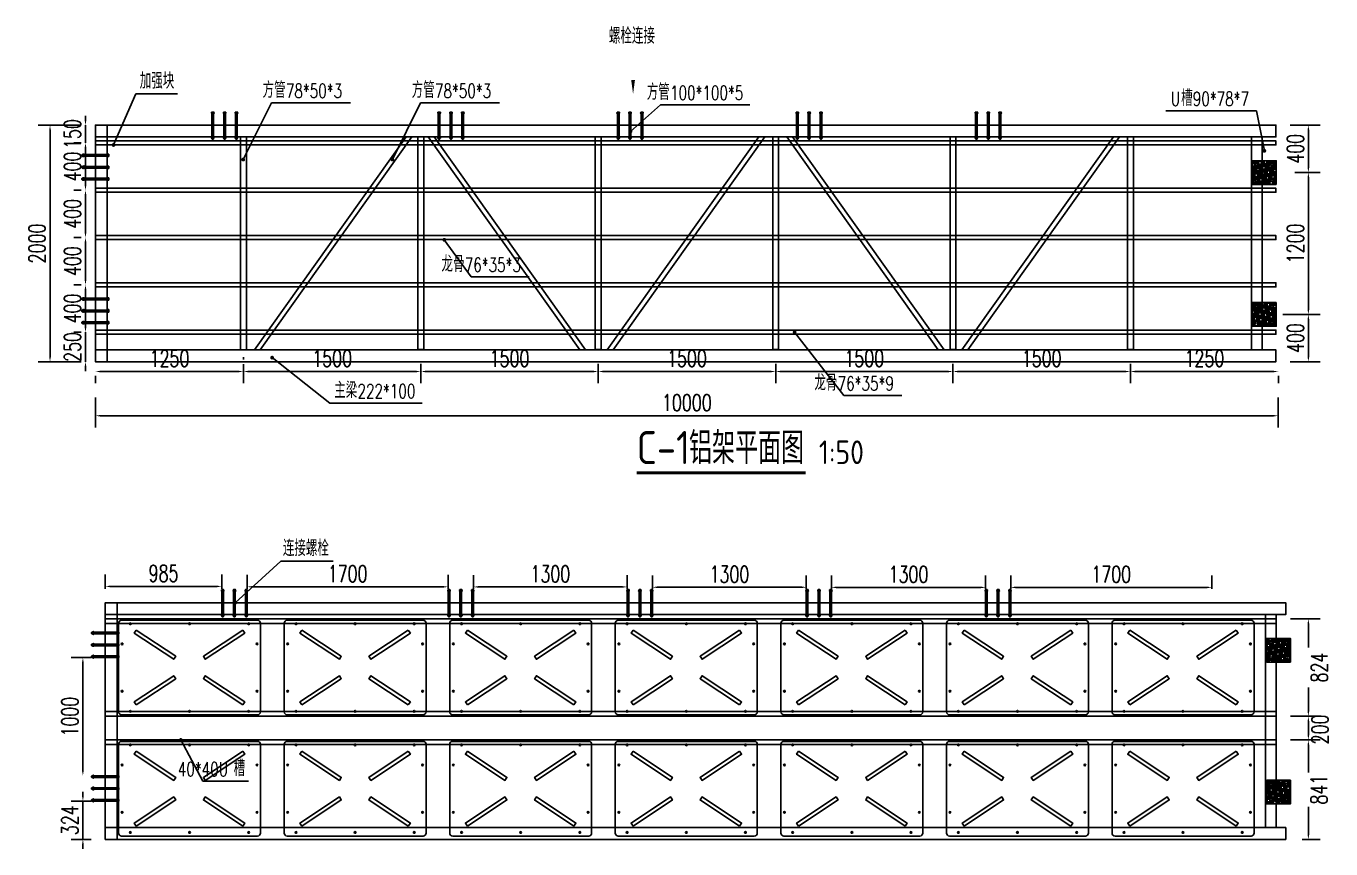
# Model space of a CAD drawing. Extents: x -89702 to 926017, y -610001 to -56924.
# Drawn here: x -9182 to 1849, y -567516 to -560561 of the extents above; entities that cross this region are included whole.
import ezdxf

# ---------------------------------------------------------------- set-up
doc = ezdxf.new("R2010")
doc.units = 0
doc.header["$LTSCALE"] = 10
doc.header["$MEASUREMENT"] = 0
for name, color, linetype in [('BJ02', 2, 'Continuous'), ('DIM_LEAD', 3, 'Continuous'), ('DIM_SYMB', 3, 'Continuous'), ('PUB_TEXT', 7, 'Continuous'), ('W-FLOAT_BOWL浮筒', 253, 'Continuous'), ('W-STEEL_FRAME钢架', 3, 'Continuous'), ('W-STEEL_KEEL钢龙骨', 5, 'Continuous'), ('浮箱U槽', 5, 'Continuous'), ('螺栓孔位', 2, 'Continuous'), ('铝合金', 7, 'Continuous')]:
    doc.layers.add(name, color=color, linetype=linetype)
doc.styles.add('_TCH_DIM', font='SIMPLEX', dxfattribs={"bigfont": 'GBCBIG'})
doc.styles.get("Standard").update_dxf_attribs({"font": 'gbenor.shx', "bigfont": 'gbcbig.shx'})
doc.styles.add('STANDARD_T3', font='simplex.shx', dxfattribs={"width": 0.7, "bigfont": 'gbcbig.shx'})
doc.dimstyles.new('W&&40', dxfattribs={"dimtxt": 140, "dimasz": 40, "dimexe": 100, "dimexo": 120, "dimgap": 40, "dimtad": 1, "dimdec": 0, "dimzin": 0, "dimdsep": 46, "dimtxsty": 'STANDARD_T3', "dimcen": 0.09, "dimclrd": 1, "dimclre": 1, "dimclrt": 7, "dimazin": 2, "dimtfac": 1, "dimtdec": 0, "dimtix": 1, "dimtmove": 2, "dimatfit": 3, "dimfxl": 0, "dimtolj": 1, "dimtzin": 0, "dimarcsym": 0})

# ---------------------------------------------------------------- blocks, each defined once
blk = doc.blocks.new('$matou$00000145')
at = {"layer": 'W-FLOAT_BOWL浮筒'}
for p, q in [((-600, -375), (-600, 375)), ((-575, 400), (575, 400)), ((600, 375), (600, -375)), ((575, -400), (-575, -400))]:
    blk.add_line(p, q, dxfattribs=at)
at = {"layer": 'W-FLOAT_BOWL浮筒', "color": 3}
for p, q in [((-507, 370), (-493, 370)), ((-500, 377), (-500, 363)), ((-7, 370), (7, 370)), ((0, 377), (0, 363)), ((493, 370), (507, 370)), ((500, 377), (500, 363)), ((-577, 200), (-563, 200)), ((-570, 207), (-570, 193)), ((563, 200), (577, 200)), ((570, 207), (570, 193)), ((-577, -200), (-563, -200)), ((-570, -193), (-570, -207)), ((563, -200), (577, -200)), ((570, -193), (570, -207)), ((-507, -370), (-493, -370)), ((-500, -377), (-500, -363)), ((-7, -370), (7, -370)), ((0, -377), (0, -363)), ((493, -370), (507, -370)), ((500, -377), (500, -363))]:
    blk.add_line(p, q, dxfattribs=at)
at = {"layer": 'W-FLOAT_BOWL浮筒', "ltscale": 100}
for points in [[(-450, 316), (-117, 95), (-133, 70), (-467, 291)], [(450, 316), (117, 95), (133, 70), (467, 291)], [(-450, -316), (-117, -95), (-133, -70), (-467, -291)], [(450, -316), (117, -95), (133, -70), (467, -291)]]:
    blk.add_lwpolyline(points, close=True, dxfattribs=at)
at = {"layer": 'W-FLOAT_BOWL浮筒'}
for centre in [(-500, 370), (0, 370), (500, 370), (-570, 200), (570, 200), (-570, -200), (570, -200), (-500, -370), (0, -370), (500, -370)]:
    blk.add_circle(centre, 7, dxfattribs=at)
for centre, start, end in [((-575, 375), 90, 180), ((575, 375), 0, 90), ((-575, -375), 180, 270), ((575, -375), 270, 0)]:
    blk.add_arc(centre, 25, start, end, dxfattribs=at)
blk = doc.blocks.new('*U109')
at = {"layer": 'W-FLOAT_BOWL浮筒', "rotation": 270}
blk.add_blockref('$matou$00000145', (0, 0), dxfattribs=at)
blk = doc.blocks.new('*U110')
at = {"layer": 'W-FLOAT_BOWL浮筒', "color": 0, "linetype": 'ByBlock', "lineweight": -2, "transparency": 16777216}
for p in [(0, 8400), (1024, 8400), (0, 7000), (1024, 7000), (0, 5600), (1024, 5600), (0, 4200), (1024, 4200), (0, 2800), (1024, 2800), (0, 1400), (1024, 1400), (0, 0), (1024, 0)]:
    blk.add_blockref('*U109', p, dxfattribs=at)
blk = doc.blocks.new('*D206')
at = {"layer": 'Defpoints', "color": 0, "transparency": 16777216}
for p in [(-5845, -563295), (-4345, -563295), (-4345, -563480)]:
    blk.add_point(p, dxfattribs=at)
at = {"layer": '螺栓孔位', "color": 1, "lineweight": -2, "transparency": 16777216}
for p, q in [((-5845, -563415), (-5845, -563580)), ((-5805, -563480), (-4385, -563480)), ((-4345, -563415), (-4345, -563580))]:
    blk.add_line(p, q, dxfattribs=at)
at = {"layer": '螺栓孔位', "color": 1, "transparency": 16777216}
for points in [[(-5805, -563474), (-5805, -563487), (-5845, -563480)], [(-4385, -563474), (-4385, -563487), (-4345, -563480)]]:
    blk.add_solid(points, dxfattribs=at)
at = {"layer": '螺栓孔位', "color": 7, "transparency": 16777216, "insert": (-5095, -563370), "char_height": 140, "attachment_point": 5, "style": 'STANDARD_T3'}
blk.add_mtext('\\A1;1500', dxfattribs=at)
blk = doc.blocks.new('*D207')
at = {"layer": 'Defpoints', "color": 0, "transparency": 16777216}
for p in [(-4345, -563295), (-2845, -563295), (-2845, -563480)]:
    blk.add_point(p, dxfattribs=at)
at = {"layer": '螺栓孔位', "color": 1, "lineweight": -2, "transparency": 16777216}
for p, q in [((-4345, -563415), (-4345, -563580)), ((-4305, -563480), (-2885, -563480)), ((-2845, -563415), (-2845, -563580))]:
    blk.add_line(p, q, dxfattribs=at)
at = {"layer": '螺栓孔位', "color": 1, "transparency": 16777216}
for points in [[(-4305, -563474), (-4305, -563487), (-4345, -563480)], [(-2885, -563474), (-2885, -563487), (-2845, -563480)]]:
    blk.add_solid(points, dxfattribs=at)
at = {"layer": '螺栓孔位', "color": 7, "transparency": 16777216, "insert": (-3595, -563370), "char_height": 140, "attachment_point": 5, "style": 'STANDARD_T3'}
blk.add_mtext('\\A1;1500', dxfattribs=at)
blk = doc.blocks.new('*D208')
at = {"layer": 'Defpoints', "color": 0, "transparency": 16777216}
for p in [(-2845, -563295), (-1346, -563295), (-1346, -563480)]:
    blk.add_point(p, dxfattribs=at)
at = {"layer": '螺栓孔位', "color": 1, "lineweight": -2, "transparency": 16777216}
for p, q in [((-2845, -563415), (-2845, -563580)), ((-2805, -563480), (-1386, -563480)), ((-1346, -563415), (-1346, -563580))]:
    blk.add_line(p, q, dxfattribs=at)
at = {"layer": '螺栓孔位', "color": 1, "transparency": 16777216}
for points in [[(-2805, -563474), (-2805, -563487), (-2845, -563480)], [(-1386, -563474), (-1386, -563487), (-1346, -563480)]]:
    blk.add_solid(points, dxfattribs=at)
at = {"layer": '螺栓孔位', "color": 7, "transparency": 16777216, "insert": (-2096, -563370), "char_height": 140, "attachment_point": 5, "style": 'STANDARD_T3'}
blk.add_mtext('\\A1;1500', dxfattribs=at)
blk = doc.blocks.new('*D209')
at = {"layer": 'Defpoints', "color": 0, "transparency": 16777216}
for p in [(-1346, -563295), (154, -563295), (154, -563480)]:
    blk.add_point(p, dxfattribs=at)
at = {"layer": '螺栓孔位', "color": 1, "lineweight": -2, "transparency": 16777216}
for p, q in [((-1346, -563415), (-1346, -563580)), ((-1306, -563480), (114, -563480)), ((154, -563415), (154, -563580))]:
    blk.add_line(p, q, dxfattribs=at)
at = {"layer": '螺栓孔位', "color": 1, "transparency": 16777216}
for points in [[(-1306, -563474), (-1306, -563487), (-1346, -563480)], [(114, -563474), (114, -563487), (154, -563480)]]:
    blk.add_solid(points, dxfattribs=at)
at = {"layer": '螺栓孔位', "color": 7, "transparency": 16777216, "insert": (-596, -563370), "char_height": 140, "attachment_point": 5, "style": 'STANDARD_T3'}
blk.add_mtext('\\A1;1500', dxfattribs=at)
blk = doc.blocks.new('*D210')
at = {"layer": 'Defpoints', "color": 0, "transparency": 16777216}
for p in [(154, -563295), (1405, -563397), (1405, -563480)]:
    blk.add_point(p, dxfattribs=at)
at = {"layer": '螺栓孔位', "color": 1, "lineweight": -2, "transparency": 16777216}
for p, q in [((154, -563415), (154, -563580)), ((194, -563480), (1365, -563480)), ((1405, -563517), (1405, -563580))]:
    blk.add_line(p, q, dxfattribs=at)
at = {"layer": '螺栓孔位', "color": 1, "transparency": 16777216}
for points in [[(194, -563474), (194, -563487), (154, -563480)], [(1365, -563474), (1365, -563487), (1405, -563480)]]:
    blk.add_solid(points, dxfattribs=at)
at = {"layer": '螺栓孔位', "color": 7, "transparency": 16777216, "insert": (780, -563370), "char_height": 140, "attachment_point": 5, "style": 'STANDARD_T3'}
blk.add_mtext('\\A1;1250', dxfattribs=at)
blk = doc.blocks.new('*D211')
at = {"layer": 'Defpoints', "color": 0, "transparency": 16777216}
for p in [(-8596, -563580), (1404, -563580), (1404, -563854)]:
    blk.add_point(p, dxfattribs=at)
at = {"layer": '螺栓孔位', "color": 1, "lineweight": -2, "transparency": 16777216}
for p, q in [((-8596, -563700), (-8596, -563954)), ((1404, -563700), (1404, -563954)), ((-8556, -563854), (1364, -563854))]:
    blk.add_line(p, q, dxfattribs=at)
at = {"layer": '螺栓孔位', "color": 1, "transparency": 16777216}
for points in [[(-8556, -563848), (-8556, -563861), (-8596, -563854)], [(1364, -563848), (1364, -563861), (1404, -563854)]]:
    blk.add_solid(points, dxfattribs=at)
at = {"layer": '螺栓孔位', "color": 7, "transparency": 16777216, "insert": (-3596, -563744), "char_height": 140, "attachment_point": 5, "style": 'STANDARD_T3'}
blk.add_mtext('\\A1;10000', dxfattribs=at)
blk = doc.blocks.new('1')
at = {"lineweight": -3}
for p, q in [((-1521938, 1214338), (-1521935, 1214338)), ((-1521938, 1214336), (-1521931, 1214336)), ((-1521938, 1214336), (-1521914, 1214336)), ((-1521936, 1214341), (-1521936, 1214346)), ((-1521936, 1214346), (-1521916, 1214346)), ((-1521935, 1214341), (-1521936, 1214341)), ((-1521934, 1214347), (-1521932, 1214347)), ((-1521933, 1214352), (-1521931, 1214355)), ((-1521933, 1214136), (-1521933, 1214352)), ((-1521919, 1214352), (-1521933, 1214352)), ((-1521932, 1214347), (-1521919, 1214347)), ((-1521932, 1214346), (-1521932, 1214341)), ((-1521921, 1214355), (-1521931, 1214355)), ((-1521919, 1214352), (-1521921, 1214355)), ((-1521919, 1214347), (-1521921, 1214347)), ((-1521921, 1214346), (-1521921, 1214341)), ((-1521919, 1214136), (-1521919, 1214352)), ((-1521917, 1214341), (-1521916, 1214341)), ((-1521914, 1214338), (-1521917, 1214338)), ((-1521916, 1214341), (-1521916, 1214346)), ((-1521938, 1214136), (-1521931, 1214136)), ((-1521938, 1214136), (-1521914, 1214136)), ((-1521938, 1214134), (-1521935, 1214134)), ((-1521935, 1214131), (-1521936, 1214131)), ((-1521936, 1214131), (-1521936, 1214126)), ((-1521936, 1214126), (-1521916, 1214126)), ((-1521934, 1214125), (-1521932, 1214125)), ((-1521932, 1214126), (-1521932, 1214131)), ((-1521932, 1214125), (-1521919, 1214125)), ((-1521921, 1214126), (-1521921, 1214131)), ((-1521919, 1214125), (-1521921, 1214125)), ((-1521914, 1214134), (-1521917, 1214134)), ((-1521917, 1214131), (-1521916, 1214131)), ((-1521916, 1214131), (-1521916, 1214126))]:
    blk.add_line(p, q, dxfattribs=at)
at = {"color": 1}
for p, q in [((-1521936, 1214346), (-1521934, 1214347)), ((-1521919, 1214347), (-1521916, 1214346))]:
    blk.add_line(p, q, dxfattribs=at)
at = {"color": 6, "lineweight": -3}
for p, q in [((-1521931, 1214136), (-1521931, 1214355)), ((-1521921, 1214136), (-1521921, 1214355))]:
    blk.add_line(p, q, dxfattribs=at)
at = {"lineweight": -3}
for points in [[(-1521933, 1214336), (-1521938, 1214336), (-1521938, 1214338), (-1521914, 1214338), (-1521914, 1214336), (-1521919, 1214336)], [(-1521935, 1214338), (-1521935, 1214341), (-1521917, 1214341), (-1521917, 1214338)], [(-1521933, 1214136), (-1521938, 1214136), (-1521938, 1214134), (-1521914, 1214134), (-1521914, 1214136), (-1521919, 1214136)], [(-1521935, 1214134), (-1521935, 1214131), (-1521917, 1214131), (-1521917, 1214134)]]:
    blk.add_lwpolyline(points, dxfattribs=at)
for centre, radius, start, end in [((-1521934, 1214129), 3.22, 223.6028, 316.3972), ((-1521926, 1214140), 14.7, 248.7607, 291.2393), ((-1521919, 1214129), 3.22, 223.6028, 316.3972)]:
    blk.add_arc(centre, radius, start, end, dxfattribs=at)
blk = doc.blocks.new('螺栓孔位')
at = {"layer": '螺栓孔位', "color": 1, "rotation": 270}
for p in [(-1214244, -1521833), (-1214244, -1521933), (-1214244, -1522033)]:
    blk.add_blockref('1', p, dxfattribs=at)
blk = doc.blocks.new('*D212')
at = {"layer": 'Defpoints', "color": 0, "transparency": 16777216}
for p in [(-857, -565305), (-857, -565436), (842, -565436)]:
    blk.add_point(p, dxfattribs=at)
at = {"layer": '螺栓孔位', "color": 1, "lineweight": -2, "transparency": 16777216}
for p, q in [((-857, -565316), (-857, -565205)), ((842, -565316), (842, -565205)), ((802, -565305), (-817, -565305))]:
    blk.add_line(p, q, dxfattribs=at)
at = {"layer": '螺栓孔位', "color": 1, "transparency": 16777216}
for points in [[(-817, -565298), (-817, -565312), (-857, -565305)], [(802, -565298), (802, -565312), (842, -565305)]]:
    blk.add_solid(points, dxfattribs=at)
at = {"layer": '螺栓孔位', "color": 7, "transparency": 16777216, "insert": (-8, -565195), "char_height": 140, "attachment_point": 5, "style": 'STANDARD_T3'}
blk.add_mtext('\\A1;1700', dxfattribs=at)
blk = doc.blocks.new('*D213')
at = {"layer": 'Defpoints', "color": 0, "transparency": 16777216}
for p in [(-2372, -565305), (-2372, -565436), (-1071, -565436)]:
    blk.add_point(p, dxfattribs=at)
at = {"layer": '螺栓孔位', "color": 1, "lineweight": -2, "transparency": 16777216}
for p, q in [((-2372, -565316), (-2372, -565205)), ((-1071, -565316), (-1071, -565205)), ((-1111, -565305), (-2332, -565305))]:
    blk.add_line(p, q, dxfattribs=at)
at = {"layer": '螺栓孔位', "color": 1, "transparency": 16777216}
for points in [[(-2332, -565298), (-2332, -565312), (-2372, -565305)], [(-1111, -565298), (-1111, -565312), (-1071, -565305)]]:
    blk.add_solid(points, dxfattribs=at)
at = {"layer": '螺栓孔位', "color": 7, "transparency": 16777216, "insert": (-1722, -565195), "char_height": 140, "attachment_point": 5, "style": 'STANDARD_T3'}
blk.add_mtext('\\A1;1300', dxfattribs=at)
blk = doc.blocks.new('*D214')
at = {"layer": 'Defpoints', "color": 0, "transparency": 16777216}
for p in [(-3886, -565304), (-3886, -565436), (-2586, -565436)]:
    blk.add_point(p, dxfattribs=at)
at = {"layer": '螺栓孔位', "color": 1, "lineweight": -2, "transparency": 16777216}
for p, q in [((-3886, -565316), (-3886, -565204)), ((-2586, -565316), (-2586, -565204)), ((-2626, -565304), (-3846, -565304))]:
    blk.add_line(p, q, dxfattribs=at)
at = {"layer": '螺栓孔位', "color": 1, "transparency": 16777216}
for points in [[(-3846, -565297), (-3846, -565311), (-3886, -565304)], [(-2626, -565297), (-2626, -565311), (-2586, -565304)]]:
    blk.add_solid(points, dxfattribs=at)
at = {"layer": '螺栓孔位', "color": 7, "transparency": 16777216, "insert": (-3236, -565194), "char_height": 140, "attachment_point": 5, "style": 'STANDARD_T3'}
blk.add_mtext('\\A1;1300', dxfattribs=at)
blk = doc.blocks.new('*D215')
at = {"layer": 'Defpoints', "color": 0, "transparency": 16777216}
for p in [(-5400, -565301), (-5400, -565436), (-4100, -565436)]:
    blk.add_point(p, dxfattribs=at)
at = {"layer": '螺栓孔位', "color": 1, "lineweight": -2, "transparency": 16777216}
for p, q in [((-5400, -565316), (-5400, -565201)), ((-4100, -565316), (-4100, -565201)), ((-4140, -565301), (-5360, -565301))]:
    blk.add_line(p, q, dxfattribs=at)
at = {"layer": '螺栓孔位', "color": 1, "transparency": 16777216}
for points in [[(-5360, -565295), (-5360, -565308), (-5400, -565301)], [(-4140, -565295), (-4140, -565308), (-4100, -565301)]]:
    blk.add_solid(points, dxfattribs=at)
at = {"layer": '螺栓孔位', "color": 7, "transparency": 16777216, "insert": (-4750, -565191), "char_height": 140, "attachment_point": 5, "style": 'STANDARD_T3'}
blk.add_mtext('\\A1;1300', dxfattribs=at)
blk = doc.blocks.new('*D216')
at = {"layer": 'Defpoints', "color": 0, "transparency": 16777216}
for p in [(-7314, -565300), (-7314, -565436), (-5614, -565436)]:
    blk.add_point(p, dxfattribs=at)
at = {"layer": '螺栓孔位', "color": 1, "lineweight": -2, "transparency": 16777216}
for p, q in [((-7314, -565316), (-7314, -565200)), ((-5614, -565316), (-5614, -565200)), ((-5654, -565300), (-7274, -565300))]:
    blk.add_line(p, q, dxfattribs=at)
at = {"layer": '螺栓孔位', "color": 1, "transparency": 16777216}
for points in [[(-7274, -565294), (-7274, -565307), (-7314, -565300)], [(-5654, -565294), (-5654, -565307), (-5614, -565300)]]:
    blk.add_solid(points, dxfattribs=at)
at = {"layer": '螺栓孔位', "color": 7, "transparency": 16777216, "insert": (-6464, -565190), "char_height": 140, "attachment_point": 5, "style": 'STANDARD_T3'}
blk.add_mtext('\\A1;1700', dxfattribs=at)
blk = doc.blocks.new('01')
h = blk.add_hatch()
h.set_pattern_fill('HOUND', color=77, scale=5)
h.set_pattern_definition([(0, (0, 0), (31.75, 7.9375), [127, -63.5]), (90, (0, 0), (-7.9375, -31.75), [127, -63.5])])
h.paths.add_polyline_path([(50227, 12928), (50227, 12728), (50427, 12728), (50427, 12928)])
h.paths.add_polyline_path([(50382, 12893, -1), (50402, 12893, -1)], flags=16)
h.paths.add_polyline_path([(50252, 12893, -1), (50272, 12893, -1)], flags=16)
h.paths.add_polyline_path([(50402, 12763, -1), (50382, 12763, -1)], flags=16)
h.paths.add_polyline_path([(50272, 12763, -1), (50252, 12763, -1)], flags=16)
at = {"color": 251}
blk.add_lwpolyline([(50227, 12928), (50427, 12928), (50427, 12728), (50227, 12728)], close=True, dxfattribs=at)
at = {"color": 6}
for centre in [(50262, 12893), (50392, 12893), (50262, 12763), (50392, 12763)]:
    blk.add_circle(centre, 10, dxfattribs=at)
blk = doc.blocks.new('C-1')
at = {"color": 6}
blk.add_lwpolyline([(772003, 55290), (772093, 55290), (772093, 53490), (772003, 53490)], close=True, dxfattribs=at)
at = {"layer": 'W-STEEL_FRAME钢架', "color": 1}
for points in [[(773141, 55287), (773091, 55287), (773091, 53490), (773141, 53490)], [(774491, 55290), (774541, 55290), (773258, 53490), (773208, 53490)], [(774641, 55287), (774591, 55287), (774591, 53490), (774641, 53490)], [(775972, 53490), (776022, 53490), (774740, 55290), (774690, 55290)], [(776140, 55287), (776090, 55287), (776090, 53490), (776140, 53490)], [(777490, 55290), (777540, 55290), (776258, 53490), (776208, 53490)], [(777640, 55287), (777590, 55287), (777590, 53490), (777640, 53490)], [(779003, 53490), (779053, 53490), (777772, 55290), (777722, 55290)], [(779140, 55287), (779090, 55287), (779090, 53490), (779140, 53490)], [(779240, 53490), (779190, 53490), (780472, 55290), (780522, 55290)], [(780640, 55290), (780590, 55290), (780590, 53490), (780640, 53490)]]:
    blk.add_lwpolyline(points, close=True, dxfattribs=at)
at = {"layer": 'W-STEEL_KEEL钢龙骨', "color": 4}
for points in [[(781866, 55158), (771886, 55158), (771886, 55123), (781866, 55123)], [(781866, 54758), (771886, 54758), (771886, 54723), (781866, 54723)], [(781866, 54358), (771886, 54358), (771886, 54323), (781866, 54323)], [(781866, 53958), (771886, 53958), (771886, 53923), (781866, 53923)], [(781866, 53558), (771886, 53558), (771886, 53523), (781866, 53523)]]:
    blk.add_lwpolyline(points, close=True, dxfattribs=at)
at = {"layer": '铝合金', "color": 3}
blk.add_lwpolyline([(781866, 55290), (781866, 55390), (771886, 55390), (771886, 55290), (781866, 55290)], dxfattribs=at)
at = {"layer": '铝合金', "color": 2}
for points in [[(781866, 53390), (781766, 53390), (781766, 55390), (781866, 55390)], [(781866, 53490), (771886, 53490), (771886, 53390), (781866, 53390)]]:
    blk.add_lwpolyline(points, close=True, dxfattribs=at)
at = {"color": 4, "xscale": -1, "rotation": 180}
blk.add_blockref('01', (721656, 67818), dxfattribs=at)
at = {"color": 4}
blk.add_blockref('01', (721656, 40963), dxfattribs=at)
blk = doc.blocks.new('*D222')
at = {"layer": 'Defpoints', "color": 0, "transparency": 16777216}
for p in [(-7345, -563298), (-5845, -563295), (-7345, -563480)]:
    blk.add_point(p, dxfattribs=at)
at = {"layer": '浮箱U槽', "color": 1, "lineweight": -2, "transparency": 16777216}
for p, q in [((-7345, -563418), (-7345, -563580)), ((-5885, -563480), (-7305, -563480)), ((-5845, -563415), (-5845, -563580))]:
    blk.add_line(p, q, dxfattribs=at)
at = {"layer": '浮箱U槽', "color": 1, "transparency": 16777216}
for points in [[(-7305, -563474), (-7305, -563487), (-7345, -563480)], [(-5885, -563474), (-5885, -563487), (-5845, -563480)]]:
    blk.add_solid(points, dxfattribs=at)
at = {"layer": '浮箱U槽', "color": 7, "transparency": 16777216, "insert": (-6595, -563370), "char_height": 140, "attachment_point": 5, "style": 'STANDARD_T3'}
blk.add_mtext('\\A1;1500', dxfattribs=at)
blk = doc.blocks.new('*D223')
at = {"layer": 'Defpoints', "color": 0, "transparency": 16777216}
for p in [(-8596, -563398), (-8596, -563480), (-7345, -563480)]:
    blk.add_point(p, dxfattribs=at)
at = {"layer": '浮箱U槽', "color": 1, "lineweight": -2, "transparency": 16777216}
for p, q in [((-7345, -563360), (-7345, -563380)), ((-7385, -563480), (-8556, -563480)), ((-8596, -563518), (-8596, -563580))]:
    blk.add_line(p, q, dxfattribs=at)
at = {"layer": '浮箱U槽', "color": 1, "transparency": 16777216}
for points in [[(-8556, -563474), (-8556, -563487), (-8596, -563480)], [(-7385, -563474), (-7385, -563487), (-7345, -563480)]]:
    blk.add_solid(points, dxfattribs=at)
at = {"layer": '浮箱U槽', "color": 7, "transparency": 16777216, "insert": (-7970, -563370), "char_height": 140, "attachment_point": 5, "style": 'STANDARD_T3'}
blk.add_mtext('\\A1;1250', dxfattribs=at)
blk = doc.blocks.new('*D231')
at = {"layer": 'Defpoints', "color": 0, "transparency": 16777216}
for p in [(-7528, -565297), (-8513, -565436), (-7528, -565436)]:
    blk.add_point(p, dxfattribs=at)
at = {"layer": '浮箱U槽', "color": 1, "lineweight": -2, "transparency": 16777216}
for p, q in [((-8513, -565316), (-8513, -565197)), ((-7528, -565316), (-7528, -565197)), ((-8473, -565297), (-7568, -565297))]:
    blk.add_line(p, q, dxfattribs=at)
at = {"layer": '浮箱U槽', "color": 1, "transparency": 16777216}
for points in [[(-8473, -565290), (-8473, -565303), (-8513, -565297)], [(-7568, -565290), (-7568, -565303), (-7528, -565297)]]:
    blk.add_solid(points, dxfattribs=at)
at = {"layer": '浮箱U槽', "color": 7, "transparency": 16777216, "insert": (-8020, -565187), "char_height": 140, "attachment_point": 5, "style": 'STANDARD_T3'}
blk.add_mtext('\\A1;985', dxfattribs=at)
blk = doc.blocks.new('*D233')
at = {"layer": 'Defpoints', "color": 0, "transparency": 16777216}
for p in [(-8702, -567112), (-8513, -567112), (-8513, -567436)]:
    blk.add_point(p, dxfattribs=at)
at = {"layer": '浮箱U槽', "color": 1, "lineweight": -2, "transparency": 16777216}
for p, q in [((-8633, -567112), (-8802, -567112)), ((-8702, -567072), (-8702, -567032)), ((-8702, -567436), (-8702, -567112)), ((-8633, -567436), (-8802, -567436)), ((-8702, -567476), (-8702, -567516))]:
    blk.add_line(p, q, dxfattribs=at)
at = {"layer": '浮箱U槽', "color": 1, "transparency": 16777216}
for points in [[(-8709, -567072), (-8695, -567072), (-8702, -567112)], [(-8709, -567476), (-8695, -567476), (-8702, -567436)]]:
    blk.add_solid(points, dxfattribs=at)
at = {"layer": '浮箱U槽', "color": 7, "transparency": 16777216, "insert": (-8812, -567274), "char_height": 140, "attachment_point": 5, "rotation": 90, "style": 'STANDARD_T3'}
blk.add_mtext('\\A1;324', dxfattribs=at)
blk = doc.blocks.new('*D234')
at = {"layer": 'Defpoints', "color": 0, "transparency": 16777216}
for p in [(-8702, -565898), (-8513, -565898), (-8702, -566898)]:
    blk.add_point(p, dxfattribs=at)
at = {"layer": '浮箱U槽', "color": 1, "lineweight": -2, "transparency": 16777216}
for p, q in [((-8633, -565898), (-8802, -565898)), ((-8702, -566858), (-8702, -565938)), ((-8582, -566898), (-8602, -566898))]:
    blk.add_line(p, q, dxfattribs=at)
at = {"layer": '浮箱U槽', "color": 1, "transparency": 16777216}
for points in [[(-8709, -565938), (-8696, -565938), (-8702, -565898)], [(-8709, -566858), (-8696, -566858), (-8702, -566898)]]:
    blk.add_solid(points, dxfattribs=at)
at = {"layer": '浮箱U槽', "color": 7, "transparency": 16777216, "insert": (-8812, -566398), "char_height": 140, "attachment_point": 5, "rotation": 90, "style": 'STANDARD_T3'}
blk.add_mtext('\\A1;1000', dxfattribs=at)
blk = doc.blocks.new('*D235')
at = {"layer": 'Defpoints', "color": 0, "transparency": 16777216}
for p in [(1487, -566595), (1659, -566595), (1487, -567436)]:
    blk.add_point(p, dxfattribs=at)
at = {"layer": '浮箱U槽', "color": 1, "lineweight": -2, "transparency": 16777216}
for p, q in [((1607, -566595), (1759, -566595)), ((1659, -566635), (1659, -566870)), ((1659, -567396), (1659, -567160)), ((1607, -567436), (1759, -567436))]:
    blk.add_line(p, q, dxfattribs=at)
at = {"layer": '浮箱U槽', "color": 1, "transparency": 16777216}
for points in [[(1652, -566635), (1665, -566635), (1659, -566595)], [(1652, -567396), (1665, -567396), (1659, -567436)]]:
    blk.add_solid(points, dxfattribs=at)
at = {"layer": '浮箱U槽', "color": 7, "transparency": 16777216, "insert": (1749, -567015), "char_height": 140, "attachment_point": 5, "rotation": 90, "style": 'STANDARD_T3'}
blk.add_mtext('\\A1;841', dxfattribs=at)
blk = doc.blocks.new('*D236')
at = {"layer": 'Defpoints', "color": 0, "transparency": 16777216}
for p in [(1387, -566395), (1659, -566395), (1387, -566595)]:
    blk.add_point(p, dxfattribs=at)
at = {"layer": '浮箱U槽', "color": 1, "lineweight": -2, "transparency": 16777216}
for p, q in [((1507, -566395), (1759, -566395)), ((1659, -566555), (1659, -566435)), ((1507, -566595), (1759, -566595))]:
    blk.add_line(p, q, dxfattribs=at)
at = {"layer": '浮箱U槽', "color": 1, "transparency": 16777216}
for points in [[(1652, -566435), (1665, -566435), (1659, -566395)], [(1652, -566555), (1665, -566555), (1659, -566595)]]:
    blk.add_solid(points, dxfattribs=at)
at = {"layer": '浮箱U槽', "color": 7, "transparency": 16777216, "insert": (1757, -566506), "char_height": 140, "attachment_point": 5, "rotation": 90, "style": 'STANDARD_T3'}
blk.add_mtext('\\A1;200', dxfattribs=at)
blk = doc.blocks.new('*D237')
at = {"layer": 'Defpoints', "color": 0, "transparency": 16777216}
for p in [(1387, -565571), (1659, -565571), (1387, -566395)]:
    blk.add_point(p, dxfattribs=at)
at = {"layer": '浮箱U槽', "color": 1, "lineweight": -2, "transparency": 16777216}
for p, q in [((1507, -565571), (1759, -565571)), ((1659, -565611), (1659, -565814)), ((1659, -566355), (1659, -566151)), ((1507, -566395), (1759, -566395))]:
    blk.add_line(p, q, dxfattribs=at)
at = {"layer": '浮箱U槽', "color": 1, "transparency": 16777216}
for points in [[(1652, -565611), (1665, -565611), (1659, -565571)], [(1652, -566355), (1665, -566355), (1659, -566395)]]:
    blk.add_solid(points, dxfattribs=at)
at = {"layer": '浮箱U槽', "color": 7, "transparency": 16777216, "insert": (1751, -565983), "char_height": 140, "attachment_point": 5, "rotation": 90, "style": 'STANDARD_T3'}
blk.add_mtext('\\A1;824', dxfattribs=at)
blk = doc.blocks.new('*D255')
at = {"layer": 'Defpoints', "color": 0, "transparency": 16777216}
for p in [(1324, -562998), (1659, -562998), (1384, -563398)]:
    blk.add_point(p, dxfattribs=at)
at = {"layer": '浮箱U槽', "color": 1, "lineweight": -2, "transparency": 16777216}
for p, q in [((1444, -562998), (1759, -562998)), ((1659, -563358), (1659, -563038)), ((1504, -563398), (1759, -563398))]:
    blk.add_line(p, q, dxfattribs=at)
at = {"layer": '浮箱U槽', "color": 1, "transparency": 16777216}
for points in [[(1652, -563038), (1665, -563038), (1659, -562998)], [(1652, -563358), (1665, -563358), (1659, -563398)]]:
    blk.add_solid(points, dxfattribs=at)
at = {"layer": '浮箱U槽', "color": 7, "transparency": 16777216, "insert": (1549, -563198), "char_height": 140, "attachment_point": 5, "rotation": 90, "style": 'STANDARD_T3'}
blk.add_mtext('\\A1;400', dxfattribs=at)
blk = doc.blocks.new('*D256')
at = {"layer": 'Defpoints', "color": 0, "transparency": 16777216}
for p in [(1424, -561798), (1659, -561798), (1324, -562998)]:
    blk.add_point(p, dxfattribs=at)
at = {"layer": '浮箱U槽', "color": 1, "lineweight": -2, "transparency": 16777216}
for p, q in [((1544, -561798), (1759, -561798)), ((1659, -562958), (1659, -561838)), ((1444, -562998), (1759, -562998))]:
    blk.add_line(p, q, dxfattribs=at)
at = {"layer": '浮箱U槽', "color": 1, "transparency": 16777216}
for points in [[(1652, -561838), (1665, -561838), (1659, -561798)], [(1652, -562958), (1665, -562958), (1659, -562998)]]:
    blk.add_solid(points, dxfattribs=at)
at = {"layer": '浮箱U槽', "color": 7, "transparency": 16777216, "insert": (1549, -562398), "char_height": 140, "attachment_point": 5, "rotation": 90, "style": 'STANDARD_T3'}
blk.add_mtext('\\A1;1200', dxfattribs=at)
blk = doc.blocks.new('*D257')
at = {"layer": 'Defpoints', "color": 0, "transparency": 16777216}
for p in [(1384, -561398), (1659, -561398), (1424, -561798)]:
    blk.add_point(p, dxfattribs=at)
at = {"layer": '浮箱U槽', "color": 1, "lineweight": -2, "transparency": 16777216}
for p, q in [((1504, -561398), (1759, -561398)), ((1659, -561758), (1659, -561438)), ((1544, -561798), (1759, -561798))]:
    blk.add_line(p, q, dxfattribs=at)
at = {"layer": '浮箱U槽', "color": 1, "transparency": 16777216}
for points in [[(1652, -561438), (1665, -561438), (1659, -561398)], [(1652, -561758), (1665, -561758), (1659, -561798)]]:
    blk.add_solid(points, dxfattribs=at)
at = {"layer": '浮箱U槽', "color": 7, "transparency": 16777216, "insert": (1549, -561598), "char_height": 140, "attachment_point": 5, "rotation": 90, "style": 'STANDARD_T3'}
blk.add_mtext('\\A1;400', dxfattribs=at)
blk = doc.blocks.new('*D274')
at = {"layer": 'Defpoints', "color": 0, "transparency": 16777216}
for p in [(-8596, -561398), (-8680, -561548), (-8596, -561548)]:
    blk.add_point(p, dxfattribs=at)
at = {"layer": '浮箱U槽', "color": 1, "lineweight": -2, "transparency": 16777216}
for p, q in [((-8680, -561358), (-8680, -561318)), ((-8716, -561398), (-8780, -561398)), ((-8680, -561398), (-8680, -561548)), ((-8716, -561548), (-8780, -561548)), ((-8680, -561588), (-8680, -561628))]:
    blk.add_line(p, q, dxfattribs=at)
at = {"layer": '浮箱U槽', "color": 1, "transparency": 16777216}
for points in [[(-8687, -561358), (-8673, -561358), (-8680, -561398)], [(-8687, -561588), (-8673, -561588), (-8680, -561548)]]:
    blk.add_solid(points, dxfattribs=at)
at = {"layer": '浮箱U槽', "color": 7, "transparency": 16777216, "insert": (-8790, -561473), "char_height": 140, "attachment_point": 5, "rotation": 90, "style": 'STANDARD_T3'}
blk.add_mtext('\\A1;150', dxfattribs=at)
blk = doc.blocks.new('*D275')
at = {"layer": 'Defpoints', "color": 0, "transparency": 16777216}
for p in [(-8596, -561548), (-8680, -561948), (-8596, -561948)]:
    blk.add_point(p, dxfattribs=at)
at = {"layer": '浮箱U槽', "color": 1, "lineweight": -2, "transparency": 16777216}
for p, q in [((-8716, -561548), (-8780, -561548)), ((-8680, -561588), (-8680, -561908)), ((-8716, -561948), (-8780, -561948))]:
    blk.add_line(p, q, dxfattribs=at)
at = {"layer": '浮箱U槽', "color": 1, "transparency": 16777216}
for points in [[(-8687, -561588), (-8673, -561588), (-8680, -561548)], [(-8687, -561908), (-8673, -561908), (-8680, -561948)]]:
    blk.add_solid(points, dxfattribs=at)
at = {"layer": '浮箱U槽', "color": 7, "transparency": 16777216, "insert": (-8790, -561748), "char_height": 140, "attachment_point": 5, "rotation": 90, "style": 'STANDARD_T3'}
blk.add_mtext('\\A1;400', dxfattribs=at)
blk = doc.blocks.new('*D276')
at = {"layer": 'Defpoints', "color": 0, "transparency": 16777216}
for p in [(-8596, -561948), (-8680, -562348), (-8596, -562348)]:
    blk.add_point(p, dxfattribs=at)
at = {"layer": '浮箱U槽', "color": 1, "lineweight": -2, "transparency": 16777216}
for p, q in [((-8716, -561948), (-8780, -561948)), ((-8680, -561988), (-8680, -562308)), ((-8716, -562348), (-8780, -562348))]:
    blk.add_line(p, q, dxfattribs=at)
at = {"layer": '浮箱U槽', "color": 1, "transparency": 16777216}
for points in [[(-8687, -561988), (-8673, -561988), (-8680, -561948)], [(-8687, -562308), (-8673, -562308), (-8680, -562348)]]:
    blk.add_solid(points, dxfattribs=at)
at = {"layer": '浮箱U槽', "color": 7, "transparency": 16777216, "insert": (-8790, -562148), "char_height": 140, "attachment_point": 5, "rotation": 90, "style": 'STANDARD_T3'}
blk.add_mtext('\\A1;400', dxfattribs=at)
blk = doc.blocks.new('*D277')
at = {"layer": 'Defpoints', "color": 0, "transparency": 16777216}
for p in [(-8596, -562348), (-8680, -562748), (-8596, -562748)]:
    blk.add_point(p, dxfattribs=at)
at = {"layer": '浮箱U槽', "color": 1, "lineweight": -2, "transparency": 16777216}
for p, q in [((-8716, -562348), (-8780, -562348)), ((-8680, -562388), (-8680, -562708)), ((-8716, -562748), (-8780, -562748))]:
    blk.add_line(p, q, dxfattribs=at)
at = {"layer": '浮箱U槽', "color": 1, "transparency": 16777216}
for points in [[(-8687, -562388), (-8673, -562388), (-8680, -562348)], [(-8687, -562708), (-8673, -562708), (-8680, -562748)]]:
    blk.add_solid(points, dxfattribs=at)
at = {"layer": '浮箱U槽', "color": 7, "transparency": 16777216, "insert": (-8790, -562548), "char_height": 140, "attachment_point": 5, "rotation": 90, "style": 'STANDARD_T3'}
blk.add_mtext('\\A1;400', dxfattribs=at)
blk = doc.blocks.new('*D278')
at = {"layer": 'Defpoints', "color": 0, "transparency": 16777216}
for p in [(-8596, -562748), (-8680, -563148), (-8596, -563148)]:
    blk.add_point(p, dxfattribs=at)
at = {"layer": '浮箱U槽', "color": 1, "lineweight": -2, "transparency": 16777216}
for p, q in [((-8716, -562748), (-8780, -562748)), ((-8680, -562788), (-8680, -563108)), ((-8716, -563148), (-8780, -563148))]:
    blk.add_line(p, q, dxfattribs=at)
at = {"layer": '浮箱U槽', "color": 1, "transparency": 16777216}
for points in [[(-8687, -562788), (-8673, -562788), (-8680, -562748)], [(-8687, -563108), (-8673, -563108), (-8680, -563148)]]:
    blk.add_solid(points, dxfattribs=at)
at = {"layer": '浮箱U槽', "color": 7, "transparency": 16777216, "insert": (-8790, -562948), "char_height": 140, "attachment_point": 5, "rotation": 90, "style": 'STANDARD_T3'}
blk.add_mtext('\\A1;400', dxfattribs=at)
blk = doc.blocks.new('*D279')
at = {"layer": 'Defpoints', "color": 0, "transparency": 16777216}
for p in [(-8596, -563148), (-8680, -563398), (-8596, -563398)]:
    blk.add_point(p, dxfattribs=at)
at = {"layer": '浮箱U槽', "color": 1, "lineweight": -2, "transparency": 16777216}
for p, q in [((-8716, -563148), (-8780, -563148)), ((-8680, -563108), (-8680, -563068)), ((-8680, -563148), (-8680, -563398)), ((-8716, -563398), (-8780, -563398)), ((-8680, -563438), (-8680, -563478))]:
    blk.add_line(p, q, dxfattribs=at)
at = {"layer": '浮箱U槽', "color": 1, "transparency": 16777216}
for points in [[(-8687, -563108), (-8673, -563108), (-8680, -563148)], [(-8687, -563438), (-8673, -563438), (-8680, -563398)]]:
    blk.add_solid(points, dxfattribs=at)
at = {"layer": '浮箱U槽', "color": 7, "transparency": 16777216, "insert": (-8790, -563273), "char_height": 140, "attachment_point": 5, "rotation": 90, "style": 'STANDARD_T3'}
blk.add_mtext('\\A1;250', dxfattribs=at)
blk = doc.blocks.new('*D280')
at = {"layer": 'Defpoints', "color": 0, "transparency": 16777216}
for p in [(-8596, -561398), (-8980, -563398), (-8596, -563398)]:
    blk.add_point(p, dxfattribs=at)
at = {"layer": '浮箱U槽', "color": 1, "lineweight": -2, "transparency": 16777216}
for p, q in [((-8716, -561398), (-9080, -561398)), ((-8980, -561438), (-8980, -563358)), ((-8716, -563398), (-9080, -563398))]:
    blk.add_line(p, q, dxfattribs=at)
at = {"layer": '浮箱U槽', "color": 1, "transparency": 16777216}
for points in [[(-8987, -561438), (-8974, -561438), (-8980, -561398)], [(-8987, -563358), (-8974, -563358), (-8980, -563398)]]:
    blk.add_solid(points, dxfattribs=at)
at = {"layer": '浮箱U槽', "color": 7, "transparency": 16777216, "insert": (-9090, -562398), "char_height": 140, "attachment_point": 5, "rotation": 90, "style": 'STANDARD_T3'}
blk.add_mtext('\\A1;2000', dxfattribs=at)

msp = doc.modelspace()

# ---------------------------------------------------------------- linework, layer by layer
at = {"color": 6}
msp.add_lwpolyline([(1387.4, -567335.6), (1297.4, -567335.6), (1297.4, -565535.6), (1387.4, -565535.6)], close=True, dxfattribs=at)
at = {"layer": 'DIM_LEAD'}
for p, q in [((-8442.8, -561565.4), (-8253.2, -561132)), ((-8253.2, -561132), (-7902.2, -561132)), ((-7346.7, -561688.7), (-7108.8, -561209.8)), ((-7108.8, -561209.8), (-6440.2, -561209.8)), ((-6085.9, -561688.7), (-5848.1, -561209.8)), ((-5848.1, -561209.8), (-5179.4, -561209.8)), ((-4072.6, -561450.6), (-3820, -561227.3)), ((-3820, -561227.3), (-3064.1, -561227.3)), ((1221, -561277.7), (453.3, -561277.7)), ((1286.7, -561615), (1221, -561277.7)), ((-5646.9, -562367), (-5418.9, -562680.7)), ((-5418.9, -562680.7), (-4927.9, -562680.7)), ((-2684.7, -563147.9), (-2270.1, -563683.2)), ((-7102.4, -563363.1), (-6614.8, -563747.6)), ((-2270.1, -563683.2), (-1779.1, -563683.2)), ((-6614.8, -563747.6), (-5834.6, -563747.6)), ((-7415.9, -565435.6), (-7027.9, -565082.6)), ((-7027.9, -565082.6), (-6586.4, -565082.6)), ((-7874.7, -566594.5), (-7688.5, -566942.6)), ((-7688.5, -566942.6), (-7300.9, -566942.6))]:
    msp.add_line(p, q, dxfattribs=at)
at = {"layer": 'DIM_LEAD', "const_width": 16}
for points in [[(-4078.6, -561455.9, 1), (-4066.6, -561445.3, 1)], [(-8446, -561572.8, 1), (-8439.6, -561558.1, 1)], [(1288.3, -561622.9, 1), (1285.2, -561607.1, 1)], [(-7350.3, -561695.9, 1), (-7343.2, -561681.6, 1)], [(-6089.5, -561695.9, 1), (-6082.4, -561681.6, 1)], [(-5651.6, -562360.5, 1), (-5642.2, -562373.4, 1)], [(-2689.6, -563141.6, 1), (-2679.8, -563154.3, 1)], [(-7108.7, -563358.1, 1), (-7096.2, -563368.1, 1)], [(-7421.8, -565441, 1), (-7410, -565430.2, 1)], [(-7878.5, -566587.5, 1), (-7871, -566601.6, 1)]]:
    msp.add_lwpolyline(points, format="xyb", close=True, dxfattribs=at)
at = {"layer": 'DIM_SYMB'}
msp.add_lwpolyline([(-4050.6, -560770.2, 0, 0, 0), (-4050.6, -560770.2, 0, 0, 0), (-4050.6, -560770.2, 0, 0, 0), (-4050.6, -561135, 0, 32, 0), (-4050.6, -561015, 0, 0, 0)], format="xyseb", dxfattribs=at)
at = {"layer": 'DIM_SYMB', "const_width": 28}
msp.add_lwpolyline([(-4020.8, -564336.9), (-2592.1, -564336.9)], dxfattribs=at)
at = {"layer": '浮箱U槽'}
for p, q in [((-8512.6, -565570.6), (1387.4, -565570.6)), ((-8512.6, -565610.6), (1387.4, -565610.6)), ((-8512.6, -566354.6), (1387.4, -566354.6)), ((-8512.6, -566394.6), (1387.4, -566394.6)), ((-8512.6, -566594.5), (1387.4, -566594.5)), ((-8512.6, -566634.5), (1387.4, -566634.5))]:
    msp.add_line(p, q, dxfattribs=at)
at = {"layer": '铝合金', "color": 2}
for points in [[(-8512.6, -565535.6), (1467.4, -565535.6), (1467.4, -565435.6), (-8512.6, -565435.6)], [(-8512.6, -565435.6), (-8412.6, -565435.6), (-8412.6, -567435.6), (-8512.6, -567435.6)]]:
    msp.add_lwpolyline(points, close=True, dxfattribs=at)
at = {"layer": '铝合金', "color": 3}
msp.add_lwpolyline([(-8512.6, -567335.6), (-8512.6, -567435.6), (1467.4, -567435.6), (1467.4, -567335.6), (-8512.6, -567335.6)], dxfattribs=at)

# ---------------------------------------------------------------- block references
at = {"color": 4, "rotation": 180}
msp.add_blockref('01', (51734.5, -553008), dxfattribs=at)
at = {"color": 4, "xscale": -1}
msp.add_blockref('01', (51734.5, -579863.7), dxfattribs=at)
at = {"layer": 'BJ02', "color": 1, "rotation": 180}
msp.add_blockref('C-1', (773270, -508007.7), dxfattribs=at)
at = {"layer": 'W-FLOAT_BOWL浮筒', "rotation": 270}
msp.add_blockref('*U110', (-7800.7, -565982.6), dxfattribs=at)
at = {"layer": '螺栓孔位'}
for p, rotation in [((-7497.1, -561405.8), 270), ((-5583.1, -561405.8), 270), ((-4069.1, -561405.8), 270), ((-2555.1, -561405.8), 270), ((-1040.6, -561405.8), 270), ((-8601.3, -561760.6), 180), ((-8601.3, -562974.6), 180), ((-7413.9, -565443.3), 270), ((-5499.9, -565443.3), 270), ((-3985.9, -565443.3), 270), ((-2471.9, -565443.3), 270), ((-957.5, -565443.3), 270), ((-8518.1, -565798.1), 180), ((-8518.1, -567012.1), 180)]:
    msp.add_blockref('螺栓孔位', p, dxfattribs=dict(at, rotation=rotation))

# ---------------------------------------------------------------- texts
at = {"layer": 'PUB_TEXT', "color": 7, "style": '_TCH_DIM'}
for s, height, p in [('螺栓连接', 135.04, (-4254.7, -560709.8)), ('加强块', 135.04, (-8221.3, -561090)), ('方管', 135.04, (-7182.8, -561167.8)), ('方管', 135.04, (-5922, -561167.8)), ('方管', 135.04, (-3934.7, -561185.3)), ('槽', 135, (583.3, -561235.7)), ('龙骨', 135.04, (-5670.5, -562638.7)), ('龙骨', 135.04, (-2517.7, -563641.2)), ('主梁', 135.04, (-6577.2, -563705.6)), ('连接螺栓', 135.04, (-7011.2, -565040.6)), ('槽', 135, (-7427.8, -566900.6))]:
    msp.add_text(s, height=height, dxfattribs=at).set_placement(p)
at = {"layer": 'PUB_TEXT', "color": 7, "style": '_TCH_DIM', "width": 0.705882}
for s, p in [('78*50*3', (-6986.2, -561167.8)), ('78*50*3', (-5725.4, -561167.8)), ('100*100*5', (-3738.1, -561185.3)), ('U', (495.3, -561235.7)), ('90*78*7', (681.6, -561235.7)), ('76*35*3', (-5473.9, -562638.7)), ('222*100', (-6380.6, -563705.6)), ('76*35*9', (-2321.1, -563641.2)), ('40*40U', (-7899.8, -566900.6))]:
    msp.add_text(s, height=119, dxfattribs=at).set_placement(p)
at = {"layer": 'PUB_TEXT', "color": 7}
for s, height, p in [('C-1', 280, (-4020.8, -564263)), ('铝架平面图', 270.07, (-3577.5, -564263)), ('1:50', 200, (-2480.1, -564263))]:
    msp.add_text(s, height=height, dxfattribs=at).set_placement(p)

# ---------------------------------------------------------------- dimensions: what is measured, and where the dimension line sits
at = {"layer": '浮箱U槽'}
for base, p1, p2, picture, middle in [((-8679.9, -561547.9), (-8595.8, -561398.1), (-8595.8, -561547.9), '*D274', (-8789.9, -561473)), ((-8980.5, -563398.1), (-8595.8, -561398.1), (-8595.8, -563398.1), '*D280', (-9090.5, -562398.1)), ((1658.8, -561398.1), (1424.2, -561798.1), (1384.2, -561398.1), '*D257', (1548.8, -561598.1)), ((-8679.9, -561947.9), (-8595.8, -561547.9), (-8595.8, -561947.9), '*D275', (-8789.9, -561747.9)), ((1658.8, -561798.1), (1324.2, -562998.1), (1424.2, -561798.1), '*D256', (1548.8, -562398.1)), ((-8679.9, -562348.1), (-8595.8, -561947.9), (-8595.8, -562348.1), '*D276', (-8789.9, -562148)), ((-8679.9, -562747.9), (-8595.8, -562348.1), (-8595.8, -562747.9), '*D277', (-8789.9, -562548)), ((-8679.9, -563147.9), (-8595.8, -562747.9), (-8595.8, -563147.9), '*D278', (-8789.9, -562947.9)), ((1658.8, -562998.1), (1384.2, -563398.1), (1324.2, -562998.1), '*D255', (1548.8, -563198.1)), ((-8679.9, -563398.1), (-8595.8, -563147.9), (-8595.8, -563398.1), '*D279', (-8789.9, -563273)), ((-8702.5, -565898.1), (-8702.5, -566898.1), (-8512.6, -565898.1), '*D234', (-8812.5, -566398.1)), ((-8702.1087, -567112.1133), (-8512.6113, -567435.6265), (-8512.6113, -567112.1133), '*D233', (-8812.1087, -567273.8699))]:
    dim = msp.add_linear_dim(base=base, p1=p1, p2=p2, angle=90, dimstyle='W&&40', dxfattribs=at)
    dim.commit()
    dim.dimension.update_dxf_attribs({"geometry": picture, "text_midpoint": middle})
dim = msp.add_linear_dim(base=(-8595.8, -563480.2), p1=(-7345.1, -563480.2), p2=(-8595.8, -563398.1), text='1250', dimstyle='W&&40', dxfattribs=at)
dim.commit()
dim.dimension.update_dxf_attribs({"geometry": '*D223', "text_midpoint": (-7970.4, -563370.2)})
for base, p1, p2, picture, middle in [((-7345.1, -563480.2), (-5845.4, -563295.1), (-7345.1, -563298.1), '*D222', (-6595.2, -563370.2)), ((-7527.9, -565296.6), (-8512.6, -565435.6), (-7527.9, -565435.6), '*D231', (-8020.2, -565186.6))]:
    dim = msp.add_linear_dim(base=base, p1=p1, p2=p2, dimstyle='W&&40', dxfattribs=at)
    dim.commit()
    dim.dimension.update_dxf_attribs({"geometry": picture, "text_midpoint": middle})
for base, p1, p2, picture, middle in [((1658.6, -565570.6), (1387.4, -566394.6), (1387.4, -565570.6), '*D237', (1751.1, -565982.6)), ((1658.6, -566394.6), (1387.4, -566594.5), (1387.4, -566394.6), '*D236', (1757.4, -566506.4)), ((1658.6, -566594.5), (1487.4, -567435.6), (1487.4, -566594.5), '*D235', (1748.6, -567015.1))]:
    dim = msp.add_linear_dim(base=base, p1=p1, p2=p2, angle=90, dimstyle='W&&40', dxfattribs=at)
    dim.commit()
    dim.dimension.update_dxf_attribs({"geometry": picture, "text_midpoint": middle, "dimtype": 128})
at = {"layer": '螺栓孔位'}
for base, p1, p2, picture, middle in [((-4345.4, -563480.5), (-5845.4, -563295.1), (-4345.4, -563295.1), '*D206', (-5095.4, -563370.5)), ((-2845.4, -563480.5), (-4345.4, -563295.1), (-2845.4, -563295.1), '*D207', (-3595.4, -563370.5)), ((-1345.7, -563480.5), (-2845.4, -563295.1), (-1345.7, -563295.1), '*D208', (-2095.5, -563370.5)), ((154.3, -563480.5), (-1345.7, -563295.1), (154.3, -563295.1), '*D209', (-595.7, -563370.5)), ((1404.7819, -563480.497), (154.3146, -563295.1045), (1404.7819, -563396.9982), '*D210', (779.5483, -563370.497)), ((1403.8, -563854.4), (-8595.8, -563580.5), (1403.8, -563580.5), '*D211', (-3596, -563744.4)), ((-7313.9, -565300.4), (-5613.9, -565435.6), (-7313.9, -565435.6), '*D216', (-6463.9, -565190.4)), ((-5399.9, -565301.3), (-4099.9, -565435.6), (-5399.9, -565435.6), '*D215', (-4749.9, -565191.3)), ((-3885.9, -565304), (-2585.9, -565435.6), (-3885.9, -565435.6), '*D214', (-3235.9, -565194)), ((-2371.9, -565304.9), (-1071.5, -565435.6), (-2371.9, -565435.6), '*D213', (-1721.7, -565194.9)), ((-857.5, -565305), (842.1, -565435.6), (-857.5, -565435.6), '*D212', (-7.7, -565195))]:
    dim = msp.add_linear_dim(base=base, p1=p1, p2=p2, dimstyle='W&&40', dxfattribs=at)
    dim.commit()
    dim.dimension.update_dxf_attribs({"geometry": picture, "text_midpoint": middle})

doc.saveas('drawing.dxf')
